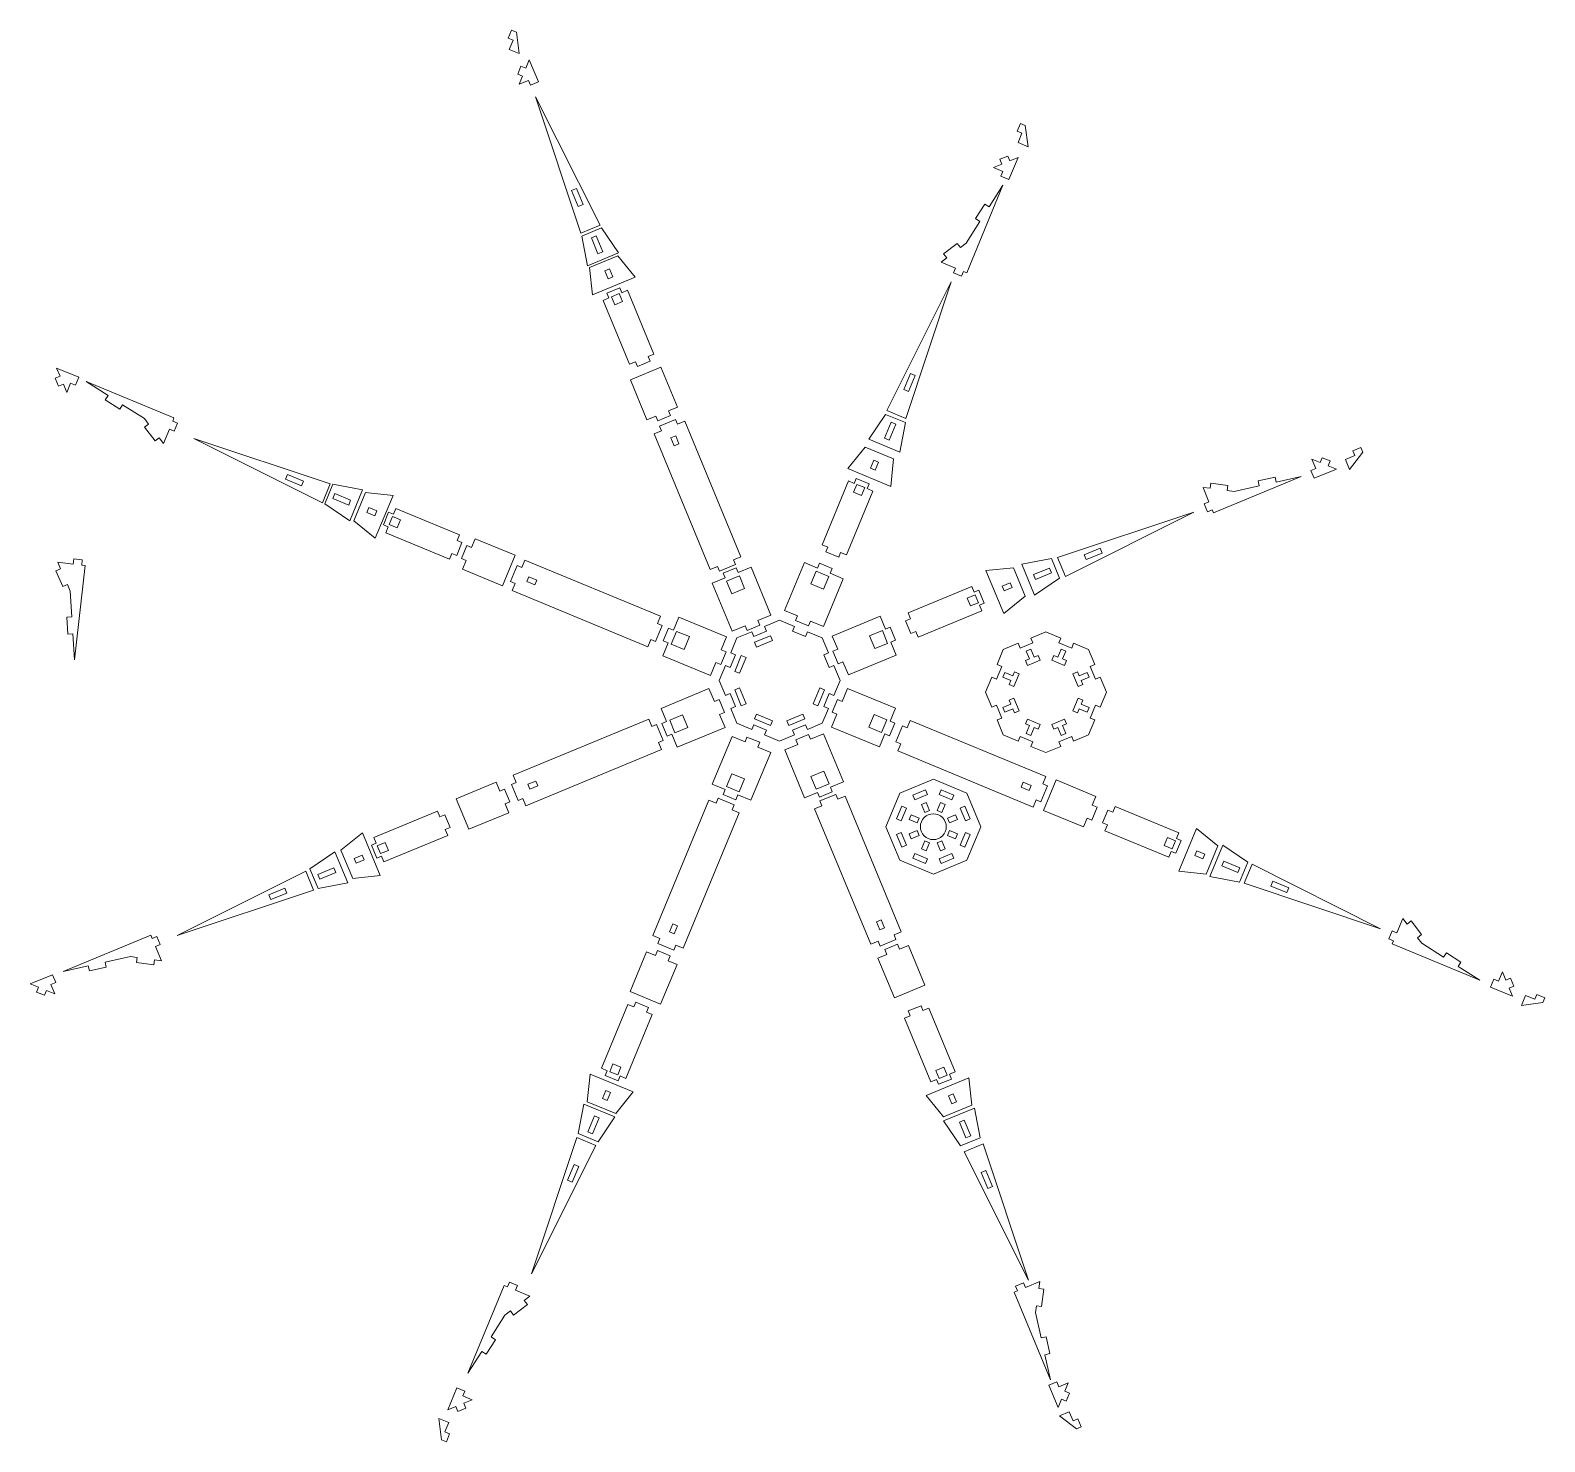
# Model space of a CAD drawing. Header units: millimetres. Extents: x -5563 to 1495, y -1833 to 2679.
# Drawn here: x -2108 to -1230, y -877 to -60 of the extents above; entities that cross this region are included whole.
import ezdxf

# ---------------------------------------------------------------- set-up
doc = ezdxf.new("R2010")
doc.units = ezdxf.units.MM

msp = doc.modelspace()

# ---------------------------------------------------------------- linework, layer by layer
at = {"color": 7, "linetype": 'Continuous', "lineweight": 15}
for p, q in [((-1828.83, -59.61), (-1830.74, -64.23)), ((-1826.05, -60.76), (-1828.83, -59.61)), ((-1824.43, -73.13), (-1826.05, -60.76)), ((-1830.74, -64.23), (-1827.97, -65.38)), ((-1827.97, -65.38), (-1830.19, -70.74)), ((-1830.19, -70.74), (-1824.43, -73.13)), ((-1818.63, -76.71), (-1820.61, -81.49)), ((-1813.32, -89.51), (-1818.63, -76.71)), ((-1823.38, -80.35), (-1825.29, -84.97)), ((-1825.29, -84.97), (-1822.52, -86.11)), ((-1822.52, -86.11), (-1824.5, -90.9)), ((-1820.61, -81.49), (-1823.38, -80.35)), ((-1824.5, -90.9), (-1819.09, -88.66)), ((-1819.09, -88.66), (-1817.94, -91.43)), ((-1817.94, -91.43), (-1813.32, -89.51)), ((-1777.56, -172.58), (-1814.87, -98.11)), ((-1814.87, -98.11), (-1788.6, -177.15)), ((-1533.95, -113.53), (-1535.87, -118.15)), ((-1531.18, -114.68), (-1533.95, -113.53)), ((-1535.87, -118.15), (-1533.1, -119.3)), ((-1533.1, -119.3), (-1535.32, -124.66)), ((-1529.55, -127.05), (-1531.18, -114.68)), ((-1535.32, -124.66), (-1529.55, -127.05)), ((-1544.73, -137.14), (-1549.52, -139.12)), ((-1549.52, -139.12), (-1544.11, -141.37)), ((-1541.26, -132.46), (-1545.88, -134.37)), ((-1545.88, -134.37), (-1544.73, -137.14)), ((-1540.11, -135.23), (-1541.26, -132.46)), ((-1540.63, -146.05), (-1535.33, -133.25)), ((-1535.33, -133.25), (-1540.11, -135.23)), ((-1544.11, -141.37), (-1545.25, -144.14)), ((-1545.25, -144.14), (-1540.63, -146.05)), ((-1791.24, -151.24), (-1794.01, -152.39)), ((-1794.01, -152.39), (-1790.18, -161.63)), ((-1787.41, -160.48), (-1791.24, -151.24)), ((-1544.06, -149.31), (-1565.1, -200.12)), ((-1552.09, -161.91), (-1544.06, -149.31)), ((-1790.18, -161.63), (-1787.41, -160.48)), ((-1559.99, -168.74), (-1554.62, -160.3)), ((-1552.09, -161.91), (-1554.62, -160.3)), ((-1788.6, -177.15), (-1777.56, -172.58)), ((-1776.64, -174.12), (-1788.07, -178.86)), ((-1766.81, -188.58), (-1776.64, -174.12)), ((-1565.49, -182.95), (-1557.46, -170.35)), ((-1557.46, -170.35), (-1559.99, -168.74)), ((-1788.07, -178.86), (-1784.79, -196.03)), ((-1779.8, -178.73), (-1782.57, -179.88)), ((-1782.57, -179.88), (-1778.75, -189.12)), ((-1775.97, -187.97), (-1779.8, -178.73)), ((-1570.55, -183.05), (-1578.48, -189.14)), ((-1568.72, -185.43), (-1570.55, -183.05)), ((-1568.72, -185.43), (-1565.49, -182.95)), ((-1784.79, -196.03), (-1766.81, -188.58)), ((-1767.21, -190.22), (-1783.65, -197.03)), ((-1778.75, -189.12), (-1775.97, -187.97)), ((-1757.18, -202.69), (-1767.21, -190.22)), ((-1579.89, -194), (-1576.66, -191.52)), ((-1576.66, -191.52), (-1578.48, -189.14)), ((-1783.65, -197.03), (-1781.93, -212.94)), ((-1772.06, -197.84), (-1774.83, -198.99)), ((-1774.83, -198.99), (-1772.92, -203.61)), ((-1770.15, -202.46), (-1772.06, -197.84)), ((-1571.57, -197.44), (-1579.89, -194)), ((-1572.72, -200.21), (-1571.57, -197.44)), ((-1568.1, -202.13), (-1572.72, -200.21)), ((-1568.1, -202.13), (-1566.95, -199.36)), ((-1566.95, -199.36), (-1565.1, -200.12)), ((-1781.93, -212.94), (-1757.18, -202.69)), ((-1773.54, -211.92), (-1766.15, -208.86)), ((-1772.92, -203.61), (-1770.15, -202.46)), ((-1766.15, -208.86), (-1765, -211.63)), ((-1765, -211.63), (-1761.63, -210.23)), ((-1761.63, -210.23), (-1746.32, -247.19)), ((-1574.07, -205.41), (-1611.39, -279.88)), ((-1600.35, -284.45), (-1574.07, -205.41)), ((-1775.77, -216.09), (-1772.39, -214.69)), ((-1775.77, -216.09), (-1760.46, -253.04)), ((-1772.39, -214.69), (-1773.54, -211.92)), ((-1771.01, -214.12), (-1766.39, -212.2)), ((-1769.09, -218.74), (-1771.01, -214.12)), ((-1764.47, -216.82), (-1769.09, -218.74)), ((-1766.39, -212.2), (-1764.47, -216.82)), ((-1760.46, -253.04), (-1757.08, -251.65)), ((-1755.94, -254.42), (-1757.08, -251.65)), ((-1748.55, -251.36), (-1755.94, -254.42)), ((-1749.69, -248.58), (-1746.32, -247.19)), ((-1749.69, -248.58), (-1748.55, -251.36)), ((-2090.47, -260.08), (-2093.24, -261.23)), ((-2093.24, -261.23), (-2091.33, -265.85)), ((-2092.45, -255.3), (-2090.47, -260.08)), ((-2079.65, -260.6), (-2092.45, -255.3)), ((-2081.56, -265.22), (-2079.65, -260.6)), ((-2075.26, -263.15), (-2024.45, -284.2)), ((-2062.66, -271.18), (-2075.26, -263.15)), ((-1759.99, -262.14), (-1742.31, -254.82)), ((-1750.42, -285.24), (-1759.99, -262.14)), ((-1742.31, -254.82), (-1732.74, -277.92)), ((-1597.71, -258.55), (-1601.53, -267.78)), ((-1598.76, -268.93), (-1594.94, -259.69)), ((-1594.94, -259.69), (-1597.71, -258.55)), ((-2091.33, -265.85), (-2088.56, -264.7)), ((-2088.56, -264.7), (-2086.57, -269.49)), ((-2086.57, -269.49), (-2084.33, -264.07)), ((-2084.33, -264.07), (-2081.56, -265.22)), ((-2062.66, -271.18), (-2064.27, -273.71)), ((-1601.53, -267.78), (-1598.76, -268.93)), ((-2055.84, -279.08), (-2064.27, -273.71)), ((-2054.22, -276.55), (-2055.84, -279.08)), ((-2041.62, -284.58), (-2054.22, -276.55)), ((-1732.74, -277.92), (-1737.89, -280.05)), ((-1737.89, -280.05), (-1736.74, -282.82)), ((-1611.39, -279.88), (-1600.35, -284.45)), ((-2039.14, -287.81), (-2041.62, -284.58)), ((-2039.14, -287.81), (-2041.52, -289.64)), ((-2025.21, -286.04), (-2024.45, -284.2)), ((-2022.44, -287.19), (-2025.21, -286.04)), ((-2022.44, -287.19), (-2024.36, -291.81)), ((-1745.28, -283.11), (-1750.42, -285.24)), ((-1744.13, -285.88), (-1745.28, -283.11)), ((-1736.74, -282.82), (-1744.13, -285.88)), ((-1743.12, -288.95), (-1733.88, -285.13)), ((-1741.97, -291.72), (-1743.12, -288.95)), ((-1733.88, -285.13), (-1732.73, -287.9)), ((-1728.51, -286.15), (-1732.73, -287.9)), ((-1728.51, -286.15), (-1695.98, -364.68)), ((-1612.06, -282.14), (-1621.89, -296.6)), ((-1608.89, -286.75), (-1612.72, -295.98)), ((-1600.63, -286.87), (-1612.06, -282.14)), ((-1609.95, -297.13), (-1606.12, -287.89)), ((-1606.12, -287.89), (-1608.89, -286.75)), ((-1603.9, -304.05), (-1600.63, -286.87)), ((-2041.52, -289.64), (-2035.43, -297.57)), ((-2033.05, -295.75), (-2035.43, -297.57)), ((-2030.57, -298.98), (-2033.05, -295.75)), ((-2027.13, -290.66), (-2030.57, -298.98)), ((-2024.36, -291.81), (-2027.13, -290.66)), ((-1933.88, -322.36), (-2012.92, -296.08)), ((-2012.92, -296.08), (-1938.45, -333.4)), ((-1741.97, -291.72), (-1746.19, -293.47)), ((-1746.19, -293.47), (-1713.66, -372)), ((-1733.74, -294.6), (-1736.51, -295.75)), ((-1734.6, -300.37), (-1736.51, -295.75)), ((-1731.83, -299.22), (-1733.74, -294.6)), ((-1621.89, -296.6), (-1603.9, -304.05)), ((-1612.72, -295.98), (-1609.95, -297.13)), ((-1731.83, -299.22), (-1734.6, -300.37)), ((-1623.86, -301.12), (-1633.89, -313.58)), ((-1607.42, -307.93), (-1623.86, -301.12)), ((-1340.25, -306.01), (-1345.61, -308.23)), ((-1343.22, -313.99), (-1335.63, -304.09)), ((-1336.77, -301.32), (-1341.39, -303.24)), ((-1341.39, -303.24), (-1340.25, -306.01)), ((-1335.63, -304.09), (-1336.77, -301.32)), ((-1633.89, -313.58), (-1609.14, -323.84)), ((-1619, -308.73), (-1620.92, -313.35)), ((-1620.92, -313.35), (-1618.15, -314.5)), ((-1616.23, -309.88), (-1619, -308.73)), ((-1618.15, -314.5), (-1616.23, -309.88)), ((-1609.14, -323.84), (-1607.42, -307.93)), ((-1362.82, -313.44), (-1365.59, -314.58)), ((-1365.59, -314.58), (-1363.68, -319.2)), ((-1360.28, -310.01), (-1365.06, -308.02)), ((-1365.06, -308.02), (-1362.82, -313.44)), ((-1363.68, -319.2), (-1350.88, -313.9)), ((-1359.13, -307.23), (-1360.28, -310.01)), ((-1354.51, -309.15), (-1359.13, -307.23)), ((-1355.66, -311.92), (-1354.51, -309.15)), ((-1350.88, -313.9), (-1355.66, -311.92)), ((-1345.61, -308.23), (-1343.22, -313.99)), ((-1958.64, -316.95), (-1959.79, -319.72)), ((-1959.79, -319.72), (-1950.55, -323.54)), ((-1949.4, -320.77), (-1958.64, -316.95)), ((-1950.55, -323.54), (-1949.4, -320.77)), ((-1938.45, -333.4), (-1933.88, -322.36)), ((-1932.34, -322.56), (-1937.08, -333.99)), ((-1915.17, -325.84), (-1932.34, -322.56)), ((-1633.59, -320.72), (-1648.9, -357.67)), ((-1633.59, -320.72), (-1630.22, -322.11)), ((-1630.75, -327.31), (-1628.83, -322.69)), ((-1630.22, -322.11), (-1629.07, -319.34)), ((-1629.07, -319.34), (-1621.68, -322.4)), ((-1628.83, -322.69), (-1624.21, -324.6)), ((-1624.21, -324.6), (-1626.13, -329.22)), ((-1621.68, -322.4), (-1622.83, -325.18)), ((-1428.13, -324.43), (-1424.09, -324.97)), ((-1424.69, -332.75), (-1428.13, -324.43)), ((-1424.09, -324.97), (-1423.7, -321.99)), ((-1413.79, -323.3), (-1423.7, -321.99)), ((-1371.19, -318.17), (-1422.01, -339.22)), ((-1414.18, -326.27), (-1413.79, -323.3)), ((-1410.14, -326.8), (-1395.55, -323.57)), ((-1396.2, -320.64), (-1386.43, -318.47)), ((-1395.55, -323.57), (-1396.2, -320.64)), ((-1385.78, -321.4), (-1386.43, -318.47)), ((-1385.78, -321.4), (-1371.19, -318.17)), ((-1931.32, -328.06), (-1932.47, -330.83)), ((-1932.47, -330.83), (-1923.23, -334.66)), ((-1922.08, -331.88), (-1931.32, -328.06)), ((-1923.23, -334.66), (-1922.08, -331.88)), ((-1922.62, -343.82), (-1915.17, -325.84)), ((-1913.44, -327.36), (-1920.25, -343.8)), ((-1897.53, -329.08), (-1913.44, -327.36)), ((-1907.78, -353.83), (-1897.53, -329.08)), ((-1619.45, -326.57), (-1634.76, -363.53)), ((-1626.13, -329.22), (-1630.75, -327.31)), ((-1622.83, -325.18), (-1619.45, -326.57)), ((-1427.46, -333.9), (-1424.69, -332.75)), ((-1414.18, -326.27), (-1410.14, -326.8)), ((-1937.08, -333.99), (-1922.62, -343.82)), ((-1911.48, -336.18), (-1912.63, -338.95)), ((-1912.63, -338.95), (-1908.01, -340.86)), ((-1906.86, -338.09), (-1911.48, -336.18)), ((-1908.01, -340.86), (-1906.86, -338.09)), ((-1903.12, -346.24), (-1900.06, -338.85)), ((-1900.06, -338.85), (-1897.29, -340)), ((-1899.77, -346), (-1897.86, -341.38)), ((-1897.86, -341.38), (-1893.24, -343.3)), ((-1895.89, -336.62), (-1897.29, -340)), ((-1895.89, -336.62), (-1858.93, -351.93)), ((-1433.44, -338.84), (-1512.49, -365.11)), ((-1507.91, -376.15), (-1433.44, -338.84)), ((-1425.54, -338.52), (-1427.46, -333.9)), ((-1425.54, -338.52), (-1422.77, -337.37)), ((-1422.77, -337.37), (-1422.01, -339.22)), ((-1920.25, -343.8), (-1907.78, -353.83)), ((-1900.35, -347.39), (-1903.12, -346.24)), ((-1900.35, -347.39), (-1901.74, -350.76)), ((-1901.74, -350.76), (-1864.79, -366.07)), ((-1895.15, -347.91), (-1899.77, -346)), ((-1893.24, -343.3), (-1895.15, -347.91)), ((-1857.56, -356.45), (-1860.62, -363.84)), ((-1858.93, -351.93), (-1860.33, -355.3)), ((-1860.33, -355.3), (-1857.56, -356.45)), ((-1857.87, -365.6), (-1854.81, -358.21)), ((-1854.81, -358.21), (-1852.04, -359.36)), ((-1852.04, -359.36), (-1849.91, -354.21)), ((-1849.91, -354.21), (-1826.81, -363.78)), ((-1648.9, -357.67), (-1645.53, -359.07)), ((-1646.67, -361.84), (-1645.53, -359.07)), ((-1487.73, -359.7), (-1496.97, -363.53)), ((-1486.58, -362.47), (-1487.73, -359.7)), ((-2091.84, -367.86), (-2090.21, -371.6)), ((-2082.89, -368.87), (-2091.84, -367.86)), ((-2082.56, -365.89), (-2082.89, -368.87)), ((-2077.59, -366.44), (-2082.56, -365.89)), ((-2077.59, -366.44), (-2077.93, -369.43)), ((-1863.39, -362.69), (-1864.79, -366.07)), ((-1860.62, -363.84), (-1863.39, -362.69)), ((-1855.1, -366.75), (-1857.87, -365.6)), ((-1857.23, -371.89), (-1855.1, -366.75)), ((-1826.81, -363.78), (-1834.13, -381.46)), ((-1821.15, -366.6), (-1822.89, -370.82)), ((-1821.15, -366.6), (-1742.62, -399.13)), ((-1695.98, -364.68), (-1700.2, -366.43)), ((-1700.2, -366.43), (-1699.05, -369.2)), ((-1659.13, -368.04), (-1670.61, -395.76)), ((-1651.6, -371.16), (-1659.13, -368.04)), ((-1651.6, -371.16), (-1650.45, -368.39)), ((-1650.45, -368.39), (-1643.06, -371.45)), ((-1639.28, -364.9), (-1646.67, -361.84)), ((-1638.13, -362.13), (-1639.28, -364.9)), ((-1638.13, -362.13), (-1634.76, -363.53)), ((-1516.04, -365.67), (-1533.21, -368.94)), ((-1511.3, -377.1), (-1516.04, -365.67)), ((-1512.49, -365.11), (-1507.91, -376.15)), ((-1496.97, -363.53), (-1495.82, -366.3)), ((-1495.82, -366.3), (-1486.58, -362.47)), ((-2090.21, -371.6), (-2092.96, -372.8)), ((-2088.96, -381.96), (-2092.96, -372.8)), ((-2082.08, -424.31), (-2075.94, -369.65)), ((-2077.93, -369.43), (-2075.94, -369.65)), ((-1834.13, -381.46), (-1857.23, -371.89)), ((-1829.49, -378.91), (-1825.67, -369.67)), ((-1825.67, -369.67), (-1822.89, -370.82)), ((-1820.02, -379.05), (-1818.87, -376.28)), ((-1814.25, -378.19), (-1818.87, -376.28)), ((-1709.44, -370.25), (-1713.66, -372)), ((-1704.98, -376.87), (-1712.51, -379.99)), ((-1708.29, -373.03), (-1709.44, -370.25)), ((-1699.05, -369.2), (-1708.29, -373.03)), ((-1706.13, -374.1), (-1698.74, -371.04)), ((-1704.98, -376.87), (-1706.13, -374.1)), ((-1704.22, -378.72), (-1696.82, -375.66)), ((-1698.74, -371.04), (-1697.59, -373.81)), ((-1690.06, -370.69), (-1697.59, -373.81)), ((-1696.82, -375.66), (-1693.76, -383.05)), ((-1690.06, -370.69), (-1678.58, -398.41)), ((-1652.37, -373.01), (-1655.43, -380.4)), ((-1644.98, -376.07), (-1652.37, -373.01)), ((-1636.68, -377.34), (-1648.16, -405.06)), ((-1648.04, -383.46), (-1644.98, -376.07)), ((-1643.06, -371.45), (-1644.21, -374.22)), ((-1636.68, -377.34), (-1644.21, -374.22)), ((-1538.01, -370.97), (-1553.92, -372.69)), ((-1553.92, -372.69), (-1543.67, -397.44)), ((-1531.2, -387.4), (-1538.01, -370.97)), ((-1533.21, -368.94), (-1525.76, -386.93)), ((-1517.06, -371.17), (-1526.3, -374.99)), ((-1526.3, -374.99), (-1525.15, -377.76)), ((-1525.76, -386.93), (-1511.3, -377.1)), ((-1525.15, -377.76), (-1515.91, -373.94)), ((-1515.91, -373.94), (-1517.06, -371.17)), ((-2086.21, -380.76), (-2088.96, -381.96)), ((-2086.21, -380.76), (-2084.58, -384.49)), ((-2084.58, -384.49), (-2083.64, -399.41)), ((-1826.72, -380.06), (-1829.49, -378.91)), ((-1826.72, -380.06), (-1828.47, -384.28)), ((-1828.47, -384.28), (-1749.94, -416.81)), ((-1815.4, -380.96), (-1820.02, -379.05)), ((-1815.4, -380.96), (-1814.25, -378.19)), ((-1712.51, -379.99), (-1701.03, -407.71)), ((-1701.15, -386.11), (-1704.22, -378.72)), ((-1693.76, -383.05), (-1701.15, -386.11)), ((-1655.43, -380.4), (-1648.04, -383.46)), ((-1562.14, -381.87), (-1599.1, -397.17)), ((-1562.14, -381.87), (-1560.75, -385.24)), ((-1560.75, -385.24), (-1557.97, -384.09)), ((-1557.97, -384.09), (-1554.91, -391.49)), ((-1539.96, -379.78), (-1544.58, -381.69)), ((-1544.58, -381.69), (-1543.43, -384.47)), ((-1543.43, -384.47), (-1538.81, -382.55)), ((-1538.81, -382.55), (-1539.96, -379.78)), ((-1564.79, -388.54), (-1560.17, -386.63)), ((-1562.88, -393.16), (-1564.79, -388.54)), ((-1558.26, -391.25), (-1562.88, -393.16)), ((-1560.17, -386.63), (-1558.26, -391.25)), ((-1554.91, -391.49), (-1557.68, -392.63)), ((-1557.68, -392.63), (-1556.29, -396.01)), ((-1543.67, -397.44), (-1531.2, -387.4)), ((-2083.64, -399.41), (-2086.63, -399.6)), ((-2086.63, -399.6), (-2086.01, -409.58)), ((-1742.62, -399.13), (-1744.36, -403.35)), ((-1744.36, -403.35), (-1741.59, -404.5)), ((-1731.94, -399.56), (-1735.06, -407.09)), ((-1731.94, -399.56), (-1704.23, -411.04)), ((-1678.58, -398.41), (-1686.11, -401.53)), ((-1686.11, -401.53), (-1684.96, -404.3)), ((-1673.5, -401.4), (-1682.18, -404.99)), ((-1664.83, -404.99), (-1673.5, -401.4)), ((-1663.08, -398.87), (-1670.61, -395.76)), ((-1664.23, -401.65), (-1663.08, -398.87)), ((-1656.84, -404.71), (-1664.23, -401.65)), ((-1655.69, -401.94), (-1656.84, -404.71)), ((-1648.16, -405.06), (-1655.69, -401.94)), ((-1615.25, -399.14), (-1642.96, -410.62)), ((-1612.13, -406.67), (-1615.25, -399.14)), ((-1600.47, -401.7), (-1597.7, -400.55)), ((-1597.41, -409.09), (-1600.47, -401.7)), ((-1599.1, -397.17), (-1597.7, -400.55)), ((-1556.29, -396.01), (-1593.24, -411.32)), ((-2083.01, -409.39), (-2086.01, -409.58)), ((-2083.01, -409.39), (-2082.08, -424.31)), ((-1741.59, -404.5), (-1745.42, -413.74)), ((-1740.9, -413.34), (-1737.83, -405.94)), ((-1737.83, -405.94), (-1735.06, -407.09)), ((-1733.21, -407.86), (-1736.28, -415.25)), ((-1725.82, -410.92), (-1733.21, -407.86)), ((-1728.89, -418.31), (-1725.82, -410.92)), ((-1704.23, -411.04), (-1707.35, -418.57)), ((-1698.25, -411.65), (-1701.85, -420.33)), ((-1693.5, -404.59), (-1701.03, -407.71)), ((-1689.57, -408.05), (-1698.25, -411.65)), ((-1692.35, -407.36), (-1693.5, -404.59)), ((-1684.96, -404.3), (-1692.35, -407.36)), ((-1688.43, -410.83), (-1689.57, -408.05)), ((-1681.03, -407.76), (-1688.43, -410.83)), ((-1678.87, -410.37), (-1688.11, -414.2)), ((-1681.03, -407.76), (-1682.18, -404.99)), ((-1677.72, -413.15), (-1678.87, -410.37)), ((-1665.97, -407.76), (-1664.83, -404.99)), ((-1658.58, -410.83), (-1665.97, -407.76)), ((-1658.58, -410.83), (-1657.43, -408.05)), ((-1648.76, -411.65), (-1657.43, -408.05)), ((-1645.16, -420.33), (-1648.76, -411.65)), ((-1639.84, -418.15), (-1642.96, -410.62)), ((-1613.98, -407.43), (-1621.37, -410.49)), ((-1621.37, -410.49), (-1618.3, -417.89)), ((-1610.91, -414.82), (-1613.98, -407.43)), ((-1612.13, -406.67), (-1609.36, -405.52)), ((-1609.36, -405.52), (-1606.29, -412.91)), ((-1594.64, -407.94), (-1597.41, -409.09)), ((-1594.64, -407.94), (-1593.24, -411.32)), ((-1519.18, -408.14), (-1527.85, -411.74)), ((-1526.71, -414.51), (-1527.85, -411.74)), ((-1510.5, -411.74), (-1519.18, -408.14)), ((-1511.64, -414.51), (-1510.5, -411.74)), ((-1748.19, -412.59), (-1749.94, -416.81)), ((-1745.42, -413.74), (-1748.19, -412.59)), ((-1738.12, -414.48), (-1741.24, -422.01)), ((-1738.12, -414.48), (-1740.9, -413.34)), ((-1736.28, -415.25), (-1728.89, -418.31)), ((-1704.57, -419.72), (-1707.64, -427.11)), ((-1707.35, -418.57), (-1704.57, -419.72)), ((-1699.08, -421.48), (-1701.85, -420.33)), ((-1688.11, -414.2), (-1686.96, -416.97)), ((-1686.96, -416.97), (-1677.72, -413.15)), ((-1647.93, -421.48), (-1645.16, -420.33)), ((-1642.62, -419.3), (-1639.84, -418.15)), ((-1639.55, -426.69), (-1642.62, -419.3)), ((-1618.3, -417.89), (-1610.91, -414.82)), ((-1606.29, -412.91), (-1609.07, -414.06)), ((-1605.95, -421.59), (-1609.07, -414.06)), ((-1543.92, -418.4), (-1547.52, -427.07)), ((-1535.25, -414.8), (-1543.92, -418.4)), ((-1534.1, -417.57), (-1535.25, -414.8)), ((-1526.71, -414.51), (-1534.1, -417.57)), ((-1530.69, -419.26), (-1527.92, -418.11)), ((-1528.78, -423.88), (-1530.69, -419.26)), ((-1527.92, -418.11), (-1526.01, -422.73)), ((-1512.34, -422.73), (-1510.43, -418.11)), ((-1504.25, -417.57), (-1511.64, -414.51)), ((-1510.43, -418.11), (-1507.66, -419.26)), ((-1507.66, -419.26), (-1509.57, -423.88)), ((-1504.25, -417.57), (-1503.11, -414.8)), ((-1494.43, -418.4), (-1503.11, -414.8)), ((-1490.83, -427.07), (-1494.43, -418.4)), ((-1741.24, -422.01), (-1713.53, -433.49)), ((-1710.41, -425.96), (-1713.53, -433.49)), ((-1707.64, -427.11), (-1710.41, -425.96)), ((-1704.91, -427.72), (-1708.5, -436.4)), ((-1702.14, -428.87), (-1704.91, -427.72)), ((-1699.08, -421.48), (-1702.14, -428.87)), ((-1695.7, -421.79), (-1699.53, -431.03)), ((-1696.76, -432.18), (-1692.93, -422.94)), ((-1692.93, -422.94), (-1695.7, -421.79)), ((-1644.87, -428.87), (-1647.93, -421.48)), ((-1644.87, -428.87), (-1642.1, -427.72)), ((-1638.5, -436.4), (-1642.1, -427.72)), ((-1636.78, -425.54), (-1639.55, -426.69)), ((-1633.66, -433.07), (-1636.78, -425.54)), ((-1605.95, -421.59), (-1633.66, -433.07)), ((-1544.75, -428.22), (-1547.81, -435.61)), ((-1544.75, -428.22), (-1547.52, -427.07)), ((-1531.09, -424.83), (-1528.78, -423.88)), ((-1529.94, -427.6), (-1531.09, -424.83)), ((-1522.55, -424.54), (-1529.94, -427.6)), ((-1526.01, -422.73), (-1523.7, -421.77)), ((-1523.7, -421.77), (-1522.55, -424.54)), ((-1515.8, -424.54), (-1514.65, -421.77)), ((-1508.41, -427.6), (-1515.8, -424.54)), ((-1514.65, -421.77), (-1512.34, -422.73)), ((-1509.57, -423.88), (-1507.26, -424.83)), ((-1507.26, -424.83), (-1508.41, -427.6)), ((-1493.6, -428.22), (-1490.83, -427.07)), ((-1490.54, -435.61), (-1493.6, -428.22)), ((-1708.5, -436.4), (-1704.91, -445.08)), ((-1699.53, -431.03), (-1696.76, -432.18)), ((-1642.1, -445.08), (-1638.5, -436.4)), ((-1550.58, -434.47), (-1554.18, -443.14)), ((-1547.81, -435.61), (-1550.58, -434.47)), ((-1544.21, -434.4), (-1543.06, -431.63)), ((-1539.59, -436.31), (-1544.21, -434.4)), ((-1543.06, -431.63), (-1538.44, -433.54)), ((-1540.55, -438.62), (-1539.59, -436.31)), ((-1537.78, -439.77), (-1540.55, -438.62)), ((-1538.44, -433.54), (-1537.49, -431.23)), ((-1534.72, -432.38), (-1537.78, -439.77)), ((-1537.49, -431.23), (-1534.72, -432.38)), ((-1503.64, -432.38), (-1500.86, -431.23)), ((-1500.57, -439.77), (-1503.64, -432.38)), ((-1500.86, -431.23), (-1499.91, -433.54)), ((-1497.8, -438.62), (-1500.57, -439.77)), ((-1499.91, -433.54), (-1495.29, -431.63)), ((-1494.14, -434.4), (-1498.76, -436.31)), ((-1498.76, -436.31), (-1497.8, -438.62)), ((-1495.29, -431.63), (-1494.14, -434.4)), ((-1490.54, -435.61), (-1487.77, -434.47)), ((-1484.18, -443.14), (-1487.77, -434.47)), ((-1742.16, -452.5), (-1714.44, -441.02)), ((-1714.44, -441.02), (-1711.33, -448.55)), ((-1711.33, -448.55), (-1708.55, -447.41)), ((-1708.55, -447.41), (-1705.49, -454.8)), ((-1702.14, -443.93), (-1704.91, -445.08)), ((-1702.14, -443.93), (-1699.08, -451.32)), ((-1696.76, -440.62), (-1699.53, -441.77)), ((-1699.53, -441.77), (-1695.7, -451)), ((-1692.93, -449.86), (-1696.76, -440.62)), ((-1650.25, -440.62), (-1654.08, -449.86)), ((-1651.31, -451), (-1647.48, -441.77)), ((-1647.48, -441.77), (-1650.25, -440.62)), ((-1647.93, -451.32), (-1644.87, -443.93)), ((-1644.87, -443.93), (-1642.1, -445.08)), ((-1643.05, -454.65), (-1639.99, -447.26)), ((-1639.99, -447.26), (-1637.22, -448.41)), ((-1637.22, -448.41), (-1634.1, -440.88)), ((-1606.38, -452.36), (-1634.1, -440.88)), ((-1554.18, -443.14), (-1550.58, -451.82)), ((-1540.55, -447.67), (-1537.78, -446.52)), ((-1537.78, -446.52), (-1534.72, -453.91)), ((-1503.64, -453.91), (-1500.57, -446.52)), ((-1500.57, -446.52), (-1497.8, -447.67)), ((-1487.77, -451.82), (-1484.18, -443.14)), ((-1742.16, -452.5), (-1739.04, -460.04)), ((-1737.19, -459.27), (-1729.8, -456.21)), ((-1729.8, -456.21), (-1726.74, -463.6)), ((-1705.49, -454.8), (-1708.26, -455.95)), ((-1708.26, -455.95), (-1705.14, -463.48)), ((-1699.08, -451.32), (-1701.85, -452.47)), ((-1701.85, -452.47), (-1698.25, -461.15)), ((-1695.7, -451), (-1692.93, -449.86)), ((-1686.96, -455.82), (-1688.11, -458.6)), ((-1677.72, -459.65), (-1686.96, -455.82)), ((-1660.05, -455.82), (-1669.28, -459.65)), ((-1658.9, -458.6), (-1660.05, -455.82)), ((-1654.08, -449.86), (-1651.31, -451)), ((-1648.76, -461.15), (-1645.16, -452.47)), ((-1647.93, -451.32), (-1645.16, -452.47)), ((-1643.4, -463.33), (-1640.28, -455.8)), ((-1640.28, -455.8), (-1643.05, -454.65)), ((-1621.8, -463.45), (-1618.74, -456.06)), ((-1618.74, -456.06), (-1611.35, -459.12)), ((-1609.5, -459.89), (-1606.38, -452.36)), ((-1547.81, -450.68), (-1550.58, -451.82)), ((-1547.81, -450.68), (-1544.75, -458.07)), ((-1544.21, -451.89), (-1539.59, -449.98)), ((-1543.06, -454.66), (-1544.21, -451.89)), ((-1538.44, -452.75), (-1543.06, -454.66)), ((-1539.59, -449.98), (-1540.55, -447.67)), ((-1537.49, -455.06), (-1538.44, -452.75)), ((-1534.72, -453.91), (-1537.49, -455.06)), ((-1500.86, -455.06), (-1503.64, -453.91)), ((-1499.91, -452.75), (-1500.86, -455.06)), ((-1495.29, -454.66), (-1499.91, -452.75)), ((-1497.8, -447.67), (-1498.76, -449.98)), ((-1498.76, -449.98), (-1494.14, -451.89)), ((-1494.14, -451.89), (-1495.29, -454.66)), ((-1493.6, -458.07), (-1490.54, -450.68)), ((-1490.54, -450.68), (-1487.77, -451.82)), ((-1827.88, -491.25), (-1749.35, -458.72)), ((-1749.35, -458.72), (-1747.6, -462.94)), ((-1747.6, -462.94), (-1744.83, -461.79)), ((-1744.83, -461.79), (-1741, -471.03)), ((-1741.81, -461.18), (-1739.04, -460.04)), ((-1738.75, -468.57), (-1741.81, -461.18)), ((-1734.13, -466.66), (-1737.19, -459.27)), ((-1726.74, -463.6), (-1734.13, -466.66)), ((-1732.86, -474.96), (-1705.14, -463.48)), ((-1698.25, -461.15), (-1689.57, -464.74)), ((-1688.43, -461.97), (-1689.57, -464.74)), ((-1688.43, -461.97), (-1681.03, -465.03)), ((-1688.11, -458.6), (-1678.87, -462.42)), ((-1681.03, -465.03), (-1682.18, -467.8)), ((-1678.87, -462.42), (-1677.72, -459.65)), ((-1669.28, -459.65), (-1668.14, -462.42)), ((-1668.14, -462.42), (-1658.9, -458.6)), ((-1665.97, -465.03), (-1658.58, -461.97)), ((-1665.97, -465.03), (-1664.83, -467.8)), ((-1658.58, -461.97), (-1657.43, -464.74)), ((-1657.43, -464.74), (-1648.76, -461.15)), ((-1615.68, -474.81), (-1643.4, -463.33)), ((-1614.41, -466.51), (-1621.8, -463.45)), ((-1611.35, -459.12), (-1614.41, -466.51)), ((-1606.73, -461.04), (-1609.79, -468.43)), ((-1609.5, -459.89), (-1606.73, -461.04)), ((-1606.11, -471.79), (-1602.29, -462.55)), ((-1602.29, -462.55), (-1599.51, -463.7)), ((-1597.77, -459.48), (-1599.51, -463.7)), ((-1519.24, -492.01), (-1597.77, -459.48)), ((-1544.75, -458.07), (-1547.52, -459.21)), ((-1547.52, -459.21), (-1543.92, -467.89)), ((-1531.09, -461.46), (-1529.94, -458.68)), ((-1528.78, -462.41), (-1531.09, -461.46)), ((-1530.69, -467.03), (-1528.78, -462.41)), ((-1529.94, -458.68), (-1522.55, -461.75)), ((-1526.01, -463.56), (-1527.92, -468.18)), ((-1523.7, -464.52), (-1526.01, -463.56)), ((-1522.55, -461.75), (-1523.7, -464.52)), ((-1515.8, -461.75), (-1508.41, -458.68)), ((-1514.65, -464.52), (-1515.8, -461.75)), ((-1512.34, -463.56), (-1514.65, -464.52)), ((-1510.43, -468.18), (-1512.34, -463.56)), ((-1507.26, -461.46), (-1509.57, -462.41)), ((-1509.57, -462.41), (-1507.66, -467.03)), ((-1508.41, -458.68), (-1507.26, -461.46)), ((-1494.43, -467.89), (-1490.83, -459.21)), ((-1493.6, -458.07), (-1490.83, -459.21)), ((-1741, -471.03), (-1743.77, -472.18)), ((-1743.77, -472.18), (-1742.02, -476.4)), ((-1735.98, -467.43), (-1738.75, -468.57)), ((-1735.98, -467.43), (-1732.86, -474.96)), ((-1712.57, -496.46), (-1701.09, -468.74)), ((-1701.09, -468.74), (-1693.56, -471.86)), ((-1693.56, -471.86), (-1692.41, -469.09)), ((-1692.41, -469.09), (-1685.02, -472.15)), ((-1685.02, -472.15), (-1686.17, -474.92)), ((-1682.18, -467.8), (-1673.5, -471.4)), ((-1673.5, -471.4), (-1664.83, -467.8)), ((-1670.52, -476.58), (-1662.99, -473.46)), ((-1664.13, -470.69), (-1656.74, -467.63)), ((-1662.99, -473.46), (-1664.13, -470.69)), ((-1656.74, -467.63), (-1655.59, -470.4)), ((-1655.59, -470.4), (-1648.06, -467.28)), ((-1636.58, -495), (-1648.06, -467.28)), ((-1615.68, -474.81), (-1612.56, -467.28)), ((-1609.79, -468.43), (-1612.56, -467.28)), ((-1603.34, -472.94), (-1606.11, -471.79)), ((-1603.34, -472.94), (-1605.09, -477.15)), ((-1543.92, -467.89), (-1535.25, -471.49)), ((-1534.1, -468.72), (-1535.25, -471.49)), ((-1534.1, -468.72), (-1526.71, -471.78)), ((-1527.92, -468.18), (-1530.69, -467.03)), ((-1526.71, -471.78), (-1527.85, -474.55)), ((-1511.64, -471.78), (-1504.25, -468.72)), ((-1511.64, -471.78), (-1510.5, -474.55)), ((-1507.66, -467.03), (-1510.43, -468.18)), ((-1504.25, -468.72), (-1503.11, -471.49)), ((-1503.11, -471.49), (-1494.43, -467.89)), ((-1820.55, -508.93), (-1742.02, -476.4)), ((-1690.12, -505.76), (-1678.64, -478.04)), ((-1686.17, -474.92), (-1678.64, -478.04)), ((-1659.04, -504.3), (-1670.52, -476.58)), ((-1526.56, -509.68), (-1605.09, -477.15)), ((-1527.85, -474.55), (-1519.18, -478.14)), ((-1519.18, -478.14), (-1510.5, -474.55)), ((-1827.88, -491.25), (-1826.13, -495.47)), ((-1704.27, -497.73), (-1701.21, -490.34)), ((-1701.21, -490.34), (-1693.82, -493.4)), ((-1647.94, -488.88), (-1655.33, -491.94)), ((-1644.88, -496.27), (-1647.94, -488.88)), ((-1860.91, -504.84), (-1837.81, -495.27)), ((-1837.81, -495.27), (-1835.68, -500.41)), ((-1835.68, -500.41), (-1832.91, -499.26)), ((-1832.91, -499.26), (-1829.85, -506.65)), ((-1828.9, -496.62), (-1826.13, -495.47)), ((-1825.07, -505.86), (-1828.9, -496.62)), ((-1814.8, -494.57), (-1819.42, -496.48)), ((-1818.28, -499.25), (-1819.42, -496.48)), ((-1813.66, -497.34), (-1818.28, -499.25)), ((-1813.66, -497.34), (-1814.8, -494.57)), ((-1712.57, -496.46), (-1705.04, -499.58)), ((-1706.19, -502.35), (-1705.04, -499.58)), ((-1696.88, -500.79), (-1704.27, -497.73)), ((-1693.82, -493.4), (-1696.88, -500.79)), ((-1655.33, -491.94), (-1652.27, -499.33)), ((-1652.27, -499.33), (-1644.88, -496.27)), ((-1644.11, -498.12), (-1636.58, -495)), ((-1644.11, -498.12), (-1642.97, -500.89)), ((-1584.43, -493.55), (-1603.88, -501.61)), ((-1588.96, -499.68), (-1596.35, -502.74)), ((-1587.81, -502.45), (-1588.96, -499.68)), ((-1564.99, -501.61), (-1584.43, -493.55)), ((-1579.91, -499.68), (-1581.06, -502.45)), ((-1572.52, -502.74), (-1579.91, -499.68)), ((-1532.31, -495.32), (-1533.46, -498.09)), ((-1528.84, -500.01), (-1533.46, -498.09)), ((-1527.69, -497.24), (-1532.31, -495.32)), ((-1527.69, -497.24), (-1528.84, -500.01)), ((-1518.21, -497.37), (-1522.04, -506.61)), ((-1519.24, -492.01), (-1520.98, -496.22)), ((-1520.98, -496.22), (-1518.21, -497.37)), ((-1520.6, -511.62), (-1513.28, -493.94)), ((-1513.28, -493.94), (-1490.18, -503.51)), ((-1853.59, -522.51), (-1860.91, -504.84)), ((-1829.85, -506.65), (-1832.62, -507.8)), ((-1832.62, -507.8), (-1830.49, -512.95)), ((-1822.3, -504.71), (-1825.07, -505.86)), ((-1822.3, -504.71), (-1820.55, -508.93)), ((-1747.07, -584.16), (-1714.54, -505.63)), ((-1714.54, -505.63), (-1710.32, -507.38)), ((-1710.32, -507.38), (-1709.17, -504.61)), ((-1709.17, -504.61), (-1699.93, -508.43)), ((-1698.8, -505.41), (-1706.19, -502.35)), ((-1699.93, -508.43), (-1701.08, -511.21)), ((-1697.65, -502.64), (-1698.8, -505.41)), ((-1697.65, -502.64), (-1690.12, -505.76)), ((-1659.04, -504.3), (-1651.51, -501.18)), ((-1653.21, -510.67), (-1648.99, -508.92)), ((-1650.36, -503.95), (-1651.51, -501.18)), ((-1642.97, -500.89), (-1650.36, -503.95)), ((-1650.13, -506.15), (-1640.9, -502.33)), ((-1648.99, -508.92), (-1650.13, -506.15)), ((-1640.9, -502.33), (-1639.75, -505.1)), ((-1639.75, -505.1), (-1635.53, -503.35)), ((-1603, -581.88), (-1635.53, -503.35)), ((-1603.88, -501.61), (-1611.93, -521.05)), ((-1596.35, -502.74), (-1595.2, -505.51)), ((-1595.2, -505.51), (-1587.81, -502.45)), ((-1588.59, -507.08), (-1591.37, -508.23)), ((-1591.37, -508.23), (-1589.45, -512.85)), ((-1586.68, -511.7), (-1588.59, -507.08)), ((-1580.27, -507.08), (-1582.18, -511.7)), ((-1581.06, -502.45), (-1573.66, -505.51)), ((-1577.5, -508.23), (-1580.27, -507.08)), ((-1579.41, -512.85), (-1577.5, -508.23)), ((-1573.66, -505.51), (-1572.52, -502.74)), ((-1556.93, -521.05), (-1564.99, -501.61)), ((-1524.81, -505.46), (-1526.56, -509.68)), ((-1522.04, -506.61), (-1524.81, -505.46)), ((-1490.18, -503.51), (-1492.31, -508.65)), ((-1492.31, -508.65), (-1489.54, -509.8)), ((-1908.67, -527.29), (-1871.72, -511.98)), ((-1870.32, -515.36), (-1871.72, -511.98)), ((-1870.32, -515.36), (-1867.55, -514.21)), ((-1867.55, -514.21), (-1864.49, -521.6)), ((-1830.49, -512.95), (-1853.59, -522.51)), ((-1729.39, -591.48), (-1696.86, -512.95)), ((-1701.08, -511.21), (-1696.86, -512.95)), ((-1620.68, -589.2), (-1653.21, -510.67)), ((-1602.74, -509.14), (-1605.8, -516.53)), ((-1605.8, -516.53), (-1603.03, -517.68)), ((-1603.03, -517.68), (-1599.97, -510.29)), ((-1599.97, -510.29), (-1602.74, -509.14)), ((-1597.25, -514.12), (-1598.4, -516.89)), ((-1598.4, -516.89), (-1593.78, -518.8)), ((-1592.63, -516.03), (-1597.25, -514.12)), ((-1593.78, -518.8), (-1592.63, -516.03)), ((-1589.45, -512.85), (-1586.68, -511.7)), ((-1582.18, -511.7), (-1579.41, -512.85)), ((-1571.61, -514.12), (-1576.23, -516.03)), ((-1576.23, -516.03), (-1575.08, -518.8)), ((-1575.08, -518.8), (-1570.46, -516.89)), ((-1570.46, -516.89), (-1571.61, -514.12)), ((-1566.12, -509.14), (-1568.89, -510.29)), ((-1568.89, -510.29), (-1565.83, -517.68)), ((-1563.06, -516.53), (-1566.12, -509.14)), ((-1565.83, -517.68), (-1563.06, -516.53)), ((-1497.5, -521.19), (-1520.6, -511.62)), ((-1495.37, -516.04), (-1497.5, -521.19)), ((-1492.6, -517.19), (-1495.37, -516.04)), ((-1489.54, -509.8), (-1492.6, -517.19)), ((-1486.34, -518.87), (-1483.28, -511.48)), ((-1483.28, -511.48), (-1480.51, -512.63)), ((-1479.11, -509.25), (-1480.51, -512.63)), ((-1442.15, -524.56), (-1479.11, -509.25)), ((-1915.22, -524.57), (-1927.69, -534.6)), ((-1904.97, -549.32), (-1915.22, -524.57)), ((-1902.82, -541.43), (-1865.86, -526.12)), ((-1864.49, -521.6), (-1867.26, -522.75)), ((-1865.86, -526.12), (-1867.26, -522.75)), ((-1611.93, -521.05), (-1603.88, -540.5)), ((-1603.03, -524.43), (-1605.8, -525.58)), ((-1605.8, -525.58), (-1602.74, -532.97)), ((-1599.97, -531.82), (-1603.03, -524.43)), ((-1593.78, -523.3), (-1598.4, -525.21)), ((-1598.4, -525.21), (-1597.25, -527.99)), ((-1597.25, -527.99), (-1592.63, -526.07)), ((-1592.63, -526.07), (-1593.78, -523.3)), ((-1575.08, -523.3), (-1576.23, -526.07)), ((-1576.23, -526.07), (-1571.61, -527.99)), ((-1570.46, -525.21), (-1575.08, -523.3)), ((-1571.61, -527.99), (-1570.46, -525.21)), ((-1565.83, -524.43), (-1568.89, -531.82)), ((-1566.12, -532.97), (-1563.06, -525.58)), ((-1563.06, -525.58), (-1565.83, -524.43)), ((-1564.99, -540.5), (-1556.93, -521.05)), ((-1483.57, -520.02), (-1486.34, -518.87)), ((-1483.57, -520.02), (-1484.97, -523.39)), ((-1448.01, -538.7), (-1484.97, -523.39)), ((-1442.15, -524.56), (-1443.55, -527.93)), ((-1431.95, -522.05), (-1442.2, -546.79)), ((-1419.48, -532.08), (-1431.95, -522.05)), ((-1927.69, -534.6), (-1920.88, -551.04)), ((-1910.05, -531.81), (-1907.28, -530.66)), ((-1906.99, -539.2), (-1910.05, -531.81)), ((-1907.28, -530.66), (-1908.67, -527.29)), ((-1906.7, -532.05), (-1902.08, -530.14)), ((-1904.79, -536.67), (-1906.7, -532.05)), ((-1900.17, -534.76), (-1904.79, -536.67)), ((-1902.08, -530.14), (-1900.17, -534.76)), ((-1602.74, -532.97), (-1599.97, -531.82)), ((-1589.45, -529.25), (-1591.37, -533.87)), ((-1591.37, -533.87), (-1588.59, -535.02)), ((-1586.68, -530.4), (-1589.45, -529.25)), ((-1588.59, -535.02), (-1586.68, -530.4)), ((-1579.41, -529.25), (-1582.18, -530.4)), ((-1582.18, -530.4), (-1580.27, -535.02)), ((-1580.27, -535.02), (-1577.5, -533.87)), ((-1577.5, -533.87), (-1579.41, -529.25)), ((-1568.89, -531.82), (-1566.12, -532.97)), ((-1450.66, -532.02), (-1448.75, -527.4)), ((-1446.04, -533.94), (-1450.66, -532.02)), ((-1448.75, -527.4), (-1444.13, -529.32)), ((-1444.13, -529.32), (-1446.04, -533.94)), ((-1440.78, -529.08), (-1443.84, -536.47)), ((-1443.55, -527.93), (-1440.78, -529.08)), ((-1431.72, -535.02), (-1432.87, -537.79)), ((-1427.1, -536.93), (-1431.72, -535.02)), ((-1426.29, -548.52), (-1419.48, -532.08)), ((-1416.67, -531.84), (-1424.12, -549.83)), ((-1402.21, -541.67), (-1416.67, -531.84)), ((-1931.21, -535.66), (-1945.67, -545.48)), ((-1923.76, -553.64), (-1931.21, -535.66)), ((-1915.45, -537.54), (-1920.07, -539.46)), ((-1920.07, -539.46), (-1918.92, -542.23)), ((-1918.92, -542.23), (-1914.3, -540.31)), ((-1914.3, -540.31), (-1915.45, -537.54)), ((-1904.21, -538.06), (-1906.99, -539.2)), ((-1902.82, -541.43), (-1904.21, -538.06)), ((-1603.88, -540.5), (-1584.43, -548.55)), ((-1595.2, -536.59), (-1596.35, -539.36)), ((-1596.35, -539.36), (-1588.96, -542.43)), ((-1587.81, -539.65), (-1595.2, -536.59)), ((-1588.96, -542.43), (-1587.81, -539.65)), ((-1584.43, -548.55), (-1564.99, -540.5)), ((-1573.66, -536.59), (-1581.06, -539.65)), ((-1581.06, -539.65), (-1579.91, -542.43)), ((-1579.91, -542.43), (-1572.52, -539.36)), ((-1572.52, -539.36), (-1573.66, -536.59)), ((-1446.61, -535.32), (-1448.01, -538.7)), ((-1443.84, -536.47), (-1446.61, -535.32)), ((-1432.87, -537.79), (-1428.25, -539.7)), ((-1428.25, -539.7), (-1427.1, -536.93)), ((-1416.05, -541.01), (-1417.2, -543.78)), ((-1417.2, -543.78), (-1407.96, -547.61)), ((-1406.82, -544.84), (-1416.05, -541.01)), ((-1406.94, -553.11), (-1402.21, -541.67)), ((-1399.76, -542.81), (-1404.34, -553.85)), ((-1325.29, -580.13), (-1399.76, -542.81)), ((-1948.14, -546.86), (-2022.61, -584.18)), ((-1943.57, -557.9), (-1948.14, -546.86)), ((-1945.67, -545.48), (-1940.94, -556.92)), ((-1931.83, -544.82), (-1941.06, -548.65)), ((-1941.06, -548.65), (-1939.92, -551.42)), ((-1939.92, -551.42), (-1930.68, -547.59)), ((-1930.68, -547.59), (-1931.83, -544.82)), ((-1920.88, -551.04), (-1904.97, -549.32)), ((-1442.2, -546.79), (-1426.29, -548.52)), ((-1424.12, -549.83), (-1406.94, -553.11)), ((-1407.96, -547.61), (-1406.82, -544.84)), ((-1387.67, -552.67), (-1388.81, -555.44)), ((-1378.43, -556.49), (-1387.67, -552.67)), ((-2022.61, -584.18), (-1943.57, -557.9)), ((-1960.24, -556.71), (-1969.48, -560.54)), ((-1969.48, -560.54), (-1968.33, -563.31)), ((-1968.33, -563.31), (-1959.09, -559.49)), ((-1959.09, -559.49), (-1960.24, -556.71)), ((-1940.94, -556.92), (-1923.76, -553.64)), ((-1404.34, -553.85), (-1325.29, -580.13)), ((-1388.81, -555.44), (-1379.58, -559.26)), ((-1379.58, -559.26), (-1378.43, -556.49)), ((-1735.48, -577.27), (-1737.39, -581.88)), ((-1732.71, -578.41), (-1735.48, -577.27)), ((-1732.71, -578.41), (-1734.62, -583.03)), ((-1614.59, -574.98), (-1617.36, -576.13)), ((-1617.36, -576.13), (-1615.45, -580.75)), ((-1614.59, -574.98), (-1612.67, -579.6)), ((-1315.86, -582.51), (-1312.41, -574.2)), ((-1312.41, -574.2), (-1309.93, -577.43)), ((-1309.93, -577.43), (-1307.55, -575.6)), ((-1301.47, -583.54), (-1307.55, -575.6)), ((-2088.69, -604.95), (-2037.88, -583.91)), ((-2037.11, -585.75), (-2037.88, -583.91)), ((-2034.34, -584.61), (-2037.11, -585.75)), ((-2034.34, -584.61), (-2032.43, -589.22)), ((-1747.07, -584.16), (-1742.85, -585.91)), ((-1744, -588.68), (-1742.85, -585.91)), ((-1734.62, -583.03), (-1737.39, -581.88)), ((-1620.68, -589.2), (-1616.46, -587.45)), ((-1615.31, -590.22), (-1616.46, -587.45)), ((-1612.67, -579.6), (-1615.45, -580.75)), ((-1606.07, -586.4), (-1615.31, -590.22)), ((-1607.22, -583.63), (-1603, -581.88)), ((-1607.22, -583.63), (-1606.07, -586.4)), ((-1320.54, -585.98), (-1318.63, -581.36)), ((-1320.54, -585.98), (-1317.77, -587.13)), ((-1318.63, -581.36), (-1315.86, -582.51)), ((-1317.77, -587.13), (-1318.54, -588.98)), ((-1303.85, -585.36), (-1301.47, -583.54)), ((-1303.85, -585.36), (-1301.37, -588.59)), ((-2049.75, -596.32), (-2064.34, -599.55)), ((-2045.71, -596.85), (-2049.75, -596.32)), ((-2032.43, -589.22), (-2035.2, -590.37)), ((-2035.2, -590.37), (-2031.76, -598.69)), ((-1760.18, -616.58), (-1750.62, -593.48)), ((-1750.62, -593.48), (-1745.47, -595.61)), ((-1745.47, -595.61), (-1744.32, -592.84)), ((-1744.32, -592.84), (-1736.93, -595.9)), ((-1734.76, -592.51), (-1744, -588.68)), ((-1736.93, -595.9), (-1738.08, -598.67)), ((-1733.61, -589.74), (-1734.76, -592.51)), ((-1733.61, -589.74), (-1729.39, -591.48)), ((-1616.59, -597.14), (-1611.45, -595.01)), ((-1612.59, -592.23), (-1605.2, -589.17)), ((-1611.45, -595.01), (-1612.59, -592.23)), ((-1605.2, -589.17), (-1604.06, -591.94)), ((-1604.06, -591.94), (-1598.91, -589.81)), ((-1598.91, -589.81), (-1589.35, -612.91)), ((-1267.72, -610.03), (-1318.54, -588.98)), ((-1301.37, -588.59), (-1288.76, -596.62)), ((-1288.76, -596.62), (-1287.15, -594.09)), ((-1287.15, -594.09), (-1278.72, -599.47)), ((-2074.1, -601.72), (-2088.69, -604.95)), ((-2074.1, -601.72), (-2073.45, -604.65)), ((-2063.69, -602.48), (-2073.45, -604.65)), ((-2064.34, -599.55), (-2063.69, -602.48)), ((-2045.71, -596.85), (-2046.1, -599.82)), ((-2046.1, -599.82), (-2036.19, -601.13)), ((-2035.79, -598.16), (-2036.19, -601.13)), ((-2031.76, -598.69), (-2035.79, -598.16)), ((-1732.94, -600.8), (-1742.5, -623.9)), ((-1738.08, -598.67), (-1732.94, -600.8)), ((-1607.02, -620.23), (-1616.59, -597.14)), ((-1280.33, -602), (-1278.72, -599.47)), ((-1280.33, -602), (-1267.72, -610.03)), ((-1254.66, -605.12), (-1256.9, -610.53)), ((-1252.67, -609.91), (-1254.66, -605.12)), ((-2094.92, -606.78), (-2107.73, -612.09)), ((-2107.73, -612.09), (-2102.94, -614.07)), ((-2102.94, -614.07), (-2104.09, -616.84)), ((-2095.78, -612.55), (-2093.01, -611.4)), ((-2093.54, -617.96), (-2095.78, -612.55)), ((-2093.01, -611.4), (-2094.92, -606.78)), ((-1589.35, -612.91), (-1607.02, -620.23)), ((-1259.67, -609.39), (-1261.58, -614.01)), ((-1261.58, -614.01), (-1248.78, -619.31)), ((-1256.9, -610.53), (-1259.67, -609.39)), ((-1249.9, -608.76), (-1252.67, -609.91)), ((-1250.76, -614.53), (-1247.99, -613.38)), ((-1247.99, -613.38), (-1249.9, -608.76)), ((-2104.09, -616.84), (-2099.47, -618.75)), ((-2099.47, -618.75), (-2098.32, -615.98)), ((-2098.32, -615.98), (-2093.54, -617.96)), ((-1742.5, -623.9), (-1760.18, -616.58)), ((-1758.05, -625.47), (-1756.9, -622.7)), ((-1756.9, -622.7), (-1749.51, -625.76)), ((-1248.78, -619.31), (-1250.76, -614.53)), ((-1241.28, -618.83), (-1243.67, -624.59)), ((-1243.67, -624.59), (-1231.3, -622.96)), ((-1235.92, -621.05), (-1241.28, -618.83)), ((-1234.77, -618.28), (-1235.92, -621.05)), ((-1230.15, -620.19), (-1234.77, -618.28)), ((-1231.3, -622.96), (-1230.15, -620.19)), ((-1776.73, -661.03), (-1761.43, -624.07)), ((-1762.59, -666.89), (-1747.28, -629.93)), ((-1761.43, -624.07), (-1758.05, -625.47)), ((-1749.51, -625.76), (-1750.66, -628.53)), ((-1750.66, -628.53), (-1747.28, -629.93)), ((-1601.18, -631.97), (-1597.81, -630.57)), ((-1598.96, -627.8), (-1591.57, -624.74)), ((-1597.81, -630.57), (-1598.96, -627.8)), ((-1591.57, -624.74), (-1590.42, -627.51)), ((-1590.42, -627.51), (-1587.04, -626.12)), ((-1571.73, -663.07), (-1587.04, -626.12)), ((-1585.88, -668.93), (-1601.18, -631.97)), ((-1783.21, -664.5), (-1784.93, -680.4)), ((-1758.46, -674.75), (-1783.21, -664.5)), ((-1776.73, -661.03), (-1773.36, -662.43)), ((-1774.5, -665.2), (-1773.36, -662.43)), ((-1767.11, -668.26), (-1774.5, -665.2)), ((-1771.97, -663), (-1770.06, -658.38)), ((-1767.35, -664.91), (-1771.97, -663)), ((-1770.06, -658.38), (-1765.44, -660.29)), ((-1765.44, -660.29), (-1767.35, -664.91)), ((-1765.97, -665.49), (-1767.11, -668.26)), ((-1765.97, -665.49), (-1762.59, -666.89)), ((-1563.88, -666.48), (-1588.63, -676.73)), ((-1578.41, -660.42), (-1583.03, -662.34)), ((-1583.03, -662.34), (-1581.12, -666.96)), ((-1581.12, -666.96), (-1576.5, -665.04)), ((-1576.5, -665.04), (-1578.41, -660.42)), ((-1575.11, -664.47), (-1571.73, -663.07)), ((-1575.11, -664.47), (-1573.96, -667.24)), ((-1562.16, -682.39), (-1563.88, -666.48)), ((-1774.2, -673.83), (-1776.12, -678.45)), ((-1771.43, -674.98), (-1774.2, -673.83)), ((-1773.35, -679.6), (-1771.43, -674.98)), ((-1768.49, -687.21), (-1758.46, -674.75)), ((-1585.88, -668.93), (-1582.5, -667.53)), ((-1581.35, -670.3), (-1582.5, -667.53)), ((-1573.96, -667.24), (-1581.35, -670.3)), ((-1786.9, -681.72), (-1790.18, -698.9)), ((-1768.92, -689.17), (-1786.9, -681.72)), ((-1784.93, -680.4), (-1768.49, -687.21)), ((-1776.12, -678.45), (-1773.35, -679.6)), ((-1588.63, -676.73), (-1578.59, -689.2)), ((-1578.59, -689.2), (-1562.16, -682.39)), ((-1560.52, -684.1), (-1578.5, -691.55)), ((-1572.88, -675.82), (-1575.66, -676.97)), ((-1575.66, -676.97), (-1573.74, -681.59)), ((-1573.74, -681.59), (-1570.97, -680.44)), ((-1570.97, -680.44), (-1572.88, -675.82)), ((-1557.24, -701.28), (-1560.52, -684.1)), ((-1780.85, -688.64), (-1784.68, -697.87)), ((-1781.91, -699.02), (-1778.08, -689.78)), ((-1778.08, -689.78), (-1780.85, -688.64)), ((-1778.74, -703.63), (-1768.92, -689.17)), ((-1578.5, -691.55), (-1568.67, -706.01)), ((-1566.56, -691.02), (-1569.34, -692.16)), ((-1569.34, -692.16), (-1565.51, -701.4)), ((-1562.74, -700.25), (-1566.56, -691.02)), ((-1791.02, -701.17), (-1817.29, -780.21)), ((-1779.97, -705.74), (-1791.02, -701.17)), ((-1790.18, -698.9), (-1778.74, -703.63)), ((-1784.68, -697.87), (-1781.91, -699.02)), ((-1568.67, -706.01), (-1557.24, -701.28)), ((-1565.51, -701.4), (-1562.74, -700.25)), ((-1817.29, -780.21), (-1779.97, -705.74)), ((-1555.55, -704.8), (-1566.6, -709.38)), ((-1566.6, -709.38), (-1529.28, -783.85)), ((-1529.28, -783.85), (-1555.55, -704.8)), ((-1792.6, -716.69), (-1796.43, -725.93)), ((-1793.66, -727.08), (-1789.83, -717.84)), ((-1789.83, -717.84), (-1792.6, -716.69)), ((-1796.43, -725.93), (-1793.66, -727.08)), ((-1553.97, -720.32), (-1556.74, -721.47)), ((-1556.74, -721.47), (-1552.91, -730.71)), ((-1550.14, -729.56), (-1553.97, -720.32)), ((-1552.91, -730.71), (-1550.14, -729.56)), ((-1854.11, -837.74), (-1833.06, -786.93)), ((-1831.21, -787.69), (-1833.06, -786.93)), ((-1830.06, -784.92), (-1831.21, -787.69)), ((-1830.06, -784.92), (-1825.44, -786.83)), ((-1825.44, -786.83), (-1826.59, -789.61)), ((-1826.59, -789.61), (-1818.28, -793.05)), ((-1536.88, -787.2), (-1532.26, -785.29)), ((-1536.88, -787.2), (-1535.73, -789.97)), ((-1532.26, -785.29), (-1531.11, -788.06)), ((-1531.11, -788.06), (-1522.8, -784.62)), ((-1522.8, -784.62), (-1523.33, -788.65)), ((-1523.33, -788.65), (-1520.35, -789.05)), ((-1521.66, -798.96), (-1520.35, -789.05)), ((-1827.62, -804), (-1819.68, -797.91)), ((-1818.28, -793.05), (-1821.51, -795.53)), ((-1821.51, -795.53), (-1819.68, -797.91)), ((-1535.73, -789.97), (-1537.58, -790.74)), ((-1516.53, -841.55), (-1537.58, -790.74)), ((-1524.63, -798.57), (-1525.16, -802.61)), ((-1524.63, -798.57), (-1521.66, -798.96)), ((-1832.67, -804.1), (-1840.7, -816.7)), ((-1829.44, -801.62), (-1832.67, -804.1)), ((-1829.44, -801.62), (-1827.62, -804)), ((-1525.16, -802.61), (-1521.93, -817.2)), ((-1838.17, -818.31), (-1843.55, -826.75)), ((-1840.7, -816.7), (-1838.17, -818.31)), ((-1521.93, -817.2), (-1519, -816.55)), ((-1519, -816.55), (-1516.84, -826.31)), ((-1846.08, -825.14), (-1854.11, -837.74)), ((-1846.08, -825.14), (-1843.55, -826.75)), ((-1519.76, -826.96), (-1516.84, -826.31)), ((-1519.76, -826.96), (-1516.53, -841.55)), ((-1860.56, -846.2), (-1865.86, -859)), ((-1855.94, -848.11), (-1860.56, -846.2)), ((-1857.09, -850.88), (-1855.94, -848.11)), ((-1851.67, -853.13), (-1857.09, -850.88)), ((-1512.8, -842.77), (-1517.42, -844.68)), ((-1517.42, -844.68), (-1512.11, -857.48)), ((-1511.65, -845.54), (-1512.8, -842.77)), ((-1506.24, -843.3), (-1511.65, -845.54)), ((-1508.22, -848.08), (-1506.24, -843.3)), ((-1505.45, -849.23), (-1508.22, -848.08)), ((-1507.36, -853.85), (-1505.45, -849.23)), ((-1865.86, -859), (-1861.08, -857.02)), ((-1861.08, -857.02), (-1859.93, -859.79)), ((-1859.93, -859.79), (-1855.31, -857.88)), ((-1856.46, -855.11), (-1851.67, -853.13)), ((-1855.31, -857.88), (-1856.46, -855.11)), ((-1512.11, -857.48), (-1510.13, -852.7)), ((-1505.64, -859.99), (-1511.4, -862.37)), ((-1510.13, -852.7), (-1507.36, -853.85)), ((-1503.41, -865.35), (-1505.64, -859.99)), ((-1865.26, -866.25), (-1871.03, -863.86)), ((-1871.03, -863.86), (-1869.4, -876.23)), ((-1867.48, -871.61), (-1865.26, -866.25)), ((-1511.4, -862.37), (-1501.5, -869.97)), ((-1500.64, -864.2), (-1503.41, -865.35)), ((-1498.73, -868.82), (-1500.64, -864.2)), ((-1869.4, -876.23), (-1866.63, -877.38)), ((-1864.71, -872.76), (-1867.48, -871.61)), ((-1866.63, -877.38), (-1864.71, -872.76)), ((-1501.5, -869.97), (-1498.73, -868.82))]:
    msp.add_line(p, q, dxfattribs=at)
msp.add_circle((-1584.43, -521.05), 7.5, dxfattribs=at)

doc.saveas('drawing.dxf')
